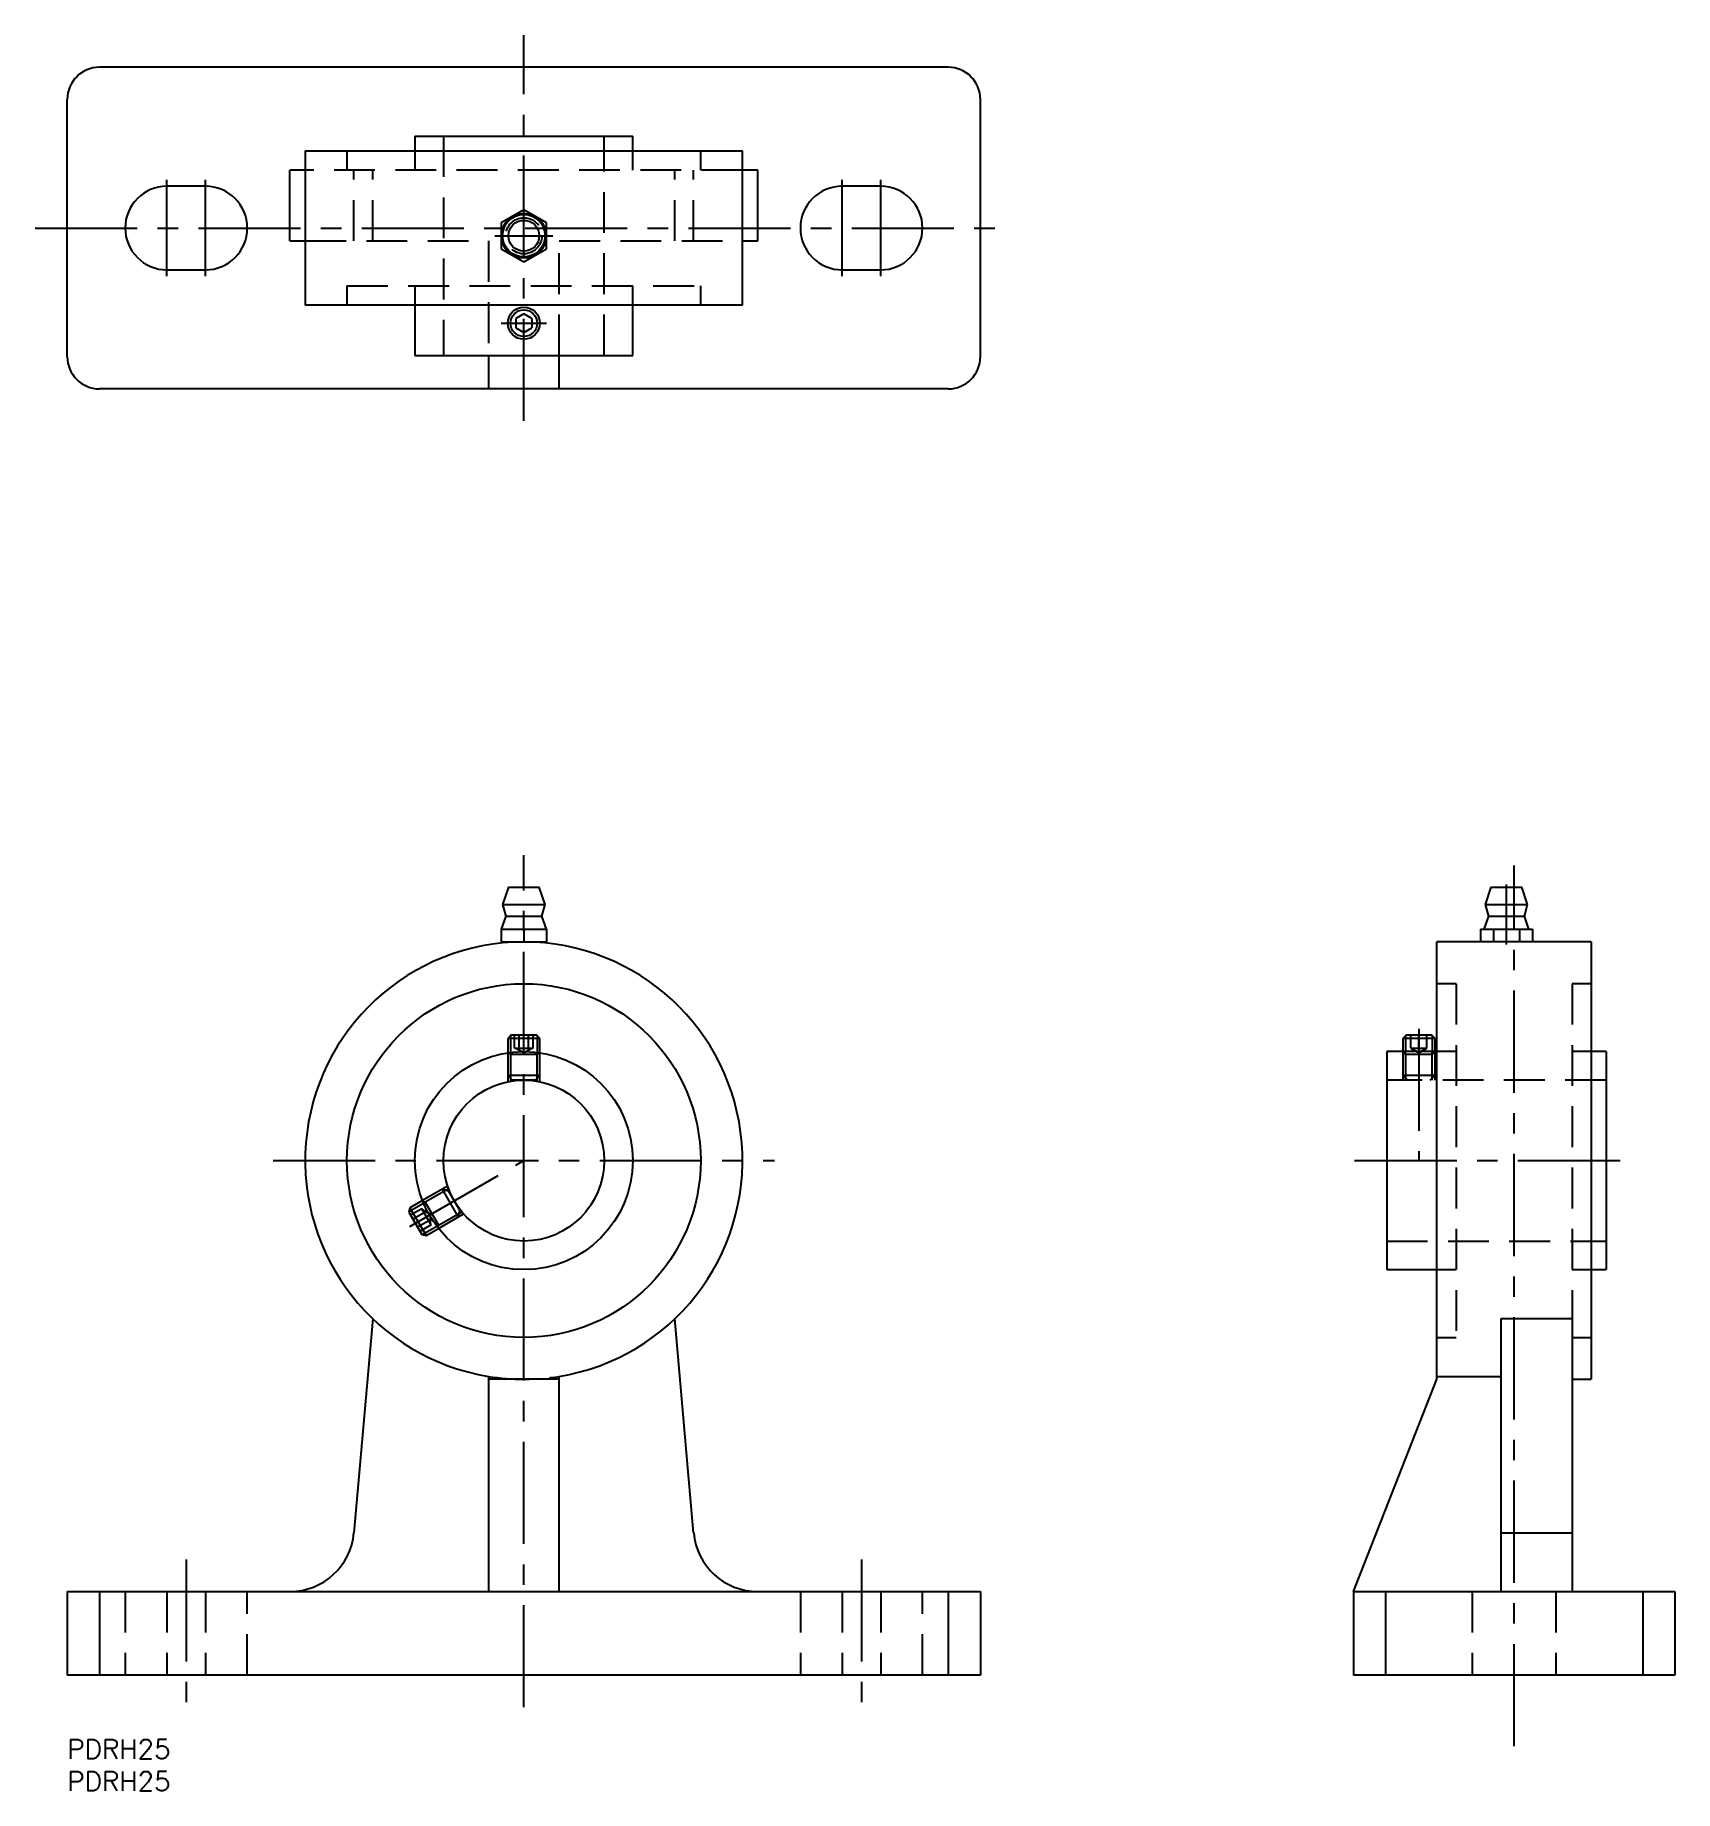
# Model space of a CAD drawing. Extents: x -5 to 250, y -8 to 265.
import ezdxf

# ---------------------------------------------------------------- set-up
doc = ezdxf.new("R2010")
doc.units = 0
doc.header["$LTSCALE"] = 0.5
doc.linetypes.add('CENTER', pattern=[50.8, 31.75, -6.35, 6.35, -6.35])
doc.linetypes.add('DASHED', pattern=[19.05, 12.7, -6.35])
for name, color, linetype in [('MSM_CENTER', 1, 'CENTER'), ('MSM_CONTINUOUS', 7, 'CONTINUOUS'), ('MSM_DASHED', 4, 'DASHED'), ('MSM_NARROW', 5, 'CONTINUOUS'), ('MSM_PART_NUMBER', 7, 'CONTINUOUS')]:
    doc.layers.add(name, color=color, linetype=linetype)
doc.styles.get("Standard").update_dxf_attribs({"font": 'txt.shx', "height": 3, "bigfont": 'bigfont.shx'})

msp = doc.modelspace()

# ---------------------------------------------------------------- linework, layer by layer
at = {"layer": 'MSM_CENTER'}
for p, q in [((71, 205), (71, 265)), ((15.5, 227.5), (15.5, 242.5)), ((21.5, 227.5), (21.5, 242.5)), ((120.5, 227.5), (120.5, 242.5)), ((126.5, 227.5), (126.5, 242.5)), ((-5, 235), (147, 235)), ((66.5, 233.8), (75.5, 233.8)), ((67.5, 220.2), (74.5, 220.2)), ((71, 5), (71, 137.5)), ((225, -1.04), (225, 135.87)), ((223.8, 123.58), (223.8, 132.93)), ((210.2, 110.5), (210.2, 90)), ((32, 90), (110, 90)), ((53.25, 79.75), (71, 90)), ((200.2, 90), (244.3, 90)), ((18.5, 28), (18.5, 5)), ((123.5, 28), (123.5, 5))]:
    msp.add_line(p, q, dxfattribs=at)
at = {"layer": 'MSM_CONTINUOUS'}
for p, q in [((137, 260), (5, 260)), ((0, 215), (0, 255)), ((142, 215), (142, 255)), ((54.05, 249.3), (87.95, 249.3)), ((54.05, 249.3), (54.05, 247)), ((87.95, 247), (87.95, 249.3)), ((37, 247), (105, 247)), ((37, 247), (37, 223)), ((105, 223), (105, 247)), ((37, 244), (34.62, 244)), ((107.38, 244), (105, 244)), ((21.5, 241.5), (15.5, 241.5)), ((126.5, 241.5), (120.5, 241.5)), ((71, 237.84), (67.5, 235.82)), ((74.5, 235.82), (71, 237.84)), ((67.5, 235.82), (67.5, 231.78)), ((74.5, 231.78), (74.5, 235.82)), ((34.62, 233), (37, 233)), ((105, 233), (107.38, 233)), ((67.5, 231.78), (71, 229.76)), ((71, 229.76), (74.5, 231.78)), ((15.5, 228.5), (21.5, 228.5)), ((120.5, 228.5), (126.5, 228.5)), ((105, 223), (37, 223)), ((54.05, 223), (54.05, 215.2)), ((71, 221.64), (69.75, 220.92)), ((72.25, 220.92), (71, 221.64)), ((87.95, 215.2), (87.95, 223)), ((69.75, 220.92), (69.75, 219.48)), ((69.75, 219.48), (71, 218.76)), ((71, 218.76), (72.25, 219.48)), ((72.25, 220.92), (72.25, 219.48)), ((54.05, 215.2), (87.95, 215.2)), ((65.5, 215.2), (65.5, 210)), ((76.5, 210), (76.5, 215.2)), ((137, 210), (5, 210)), ((68.6, 132.5), (67.7, 129.8)), ((68.6, 132.5), (73.4, 132.5)), ((74.3, 129.8), (73.4, 132.5)), ((221.4, 132.5), (220.5, 129.8)), ((221.4, 132.5), (226.2, 132.5)), ((227.1, 129.8), (226.2, 132.5)), ((67.7, 129.8), (68.2, 128)), ((67.7, 129.8), (74.3, 129.8)), ((73.8, 128), (74.3, 129.8)), ((220.5, 129.8), (221, 128)), ((220.5, 129.8), (227.1, 129.8)), ((226.6, 128), (227.1, 129.8)), ((68.2, 128), (67.5, 126)), ((67.5, 126), (74.5, 126)), ((67.5, 126), (67.5, 124)), ((68.2, 128), (73.8, 128)), ((71, 126), (71, 124)), ((74.5, 126), (73.8, 128)), ((74.5, 126), (74.5, 124)), ((219.76, 126), (227.84, 126)), ((219.76, 126), (219.76, 124)), ((221, 128), (220.3, 126)), ((221, 128), (226.6, 128)), ((221.78, 126), (221.78, 124)), ((225.82, 126), (225.82, 124)), ((227.3, 126), (226.6, 128)), ((227.84, 126), (227.84, 124)), ((67.5, 124), (74.5, 124)), ((213, 56), (213, 124)), ((237, 124), (213, 124)), ((237, 124), (237, 56)), ((68.99, 109.5), (68.5, 109.01)), ((73.01, 109.5), (68.99, 109.5)), ((73.5, 109.01), (73.01, 109.5)), ((208.19, 109.5), (207.7, 109.01)), ((212.21, 109.5), (208.19, 109.5)), ((212.7, 109.01), (212.21, 109.5)), ((68.5, 109.01), (68.5, 106.76)), ((73.5, 109.01), (68.5, 109.01)), ((73.5, 106.76), (73.5, 109.01)), ((213, 106.95), (205.2, 106.95)), ((205.2, 106.95), (205.2, 73.05)), ((207.7, 109.01), (207.7, 106.95)), ((212.7, 109.01), (207.7, 109.01)), ((212.7, 106.95), (212.7, 109.01)), ((239.3, 106.95), (237, 106.95)), ((239.3, 106.95), (239.3, 73.05)), ((53.29, 82.66), (53.11, 81.99)), ((53.11, 81.99), (55.12, 78.51)), ((55.23, 83.78), (53.29, 82.66)), ((53.29, 82.66), (55.79, 78.33)), ((55.79, 78.33), (57.73, 79.45)), ((55.12, 78.51), (55.79, 78.33)), ((205.2, 73.05), (213, 73.05)), ((237, 73.05), (239.3, 73.05)), ((47.5, 65.43), (44.59, 32.13)), ((97.41, 32.13), (94.5, 65.43)), ((223, 23), (223, 65.43)), ((223, 65.43), (234, 65.43)), ((234, 65.43), (234, 23)), ((65.5, 56.45), (65.5, 23)), ((76.5, 56), (65.5, 56)), ((76.5, 23), (76.5, 56.45)), ((200, 23), (213, 56)), ((213, 56.45), (223, 56.45)), ((234, 56), (237, 56)), ((0, 23), (142, 23)), ((0, 23), (0, 10)), ((142, 23), (142, 10)), ((200, 23), (200, 10)), ((200, 23), (250, 23)), ((250, 23), (250, 10)), ((142, 10), (0, 10)), ((250, 10), (200, 10))]:
    msp.add_line(p, q, dxfattribs=at)
for centre, radius in [((71, 233.8), 3.5), ((71, 233.8), 3.3), ((71, 233.8), 2.4), ((71, 220.2), 2.5), ((71, 90), 27.5), ((71, 90), 16.95), ((71, 90), 12.5)]:
    msp.add_circle(centre, radius, dxfattribs=at)
for centre, radius, start, end in [((5, 255), 5, 90, 180), ((137, 255), 5, 0, 90), ((15.5, 235), 6.5, 90, 270), ((21.5, 235), 6.5, 270, 90), ((120.5, 235), 6.5, 90, 270), ((126.5, 235), 6.5, 270, 90), ((5, 215), 5, 180, 270), ((137, 215), 5, 270, 360), ((71, 90), 34, 279.3093, 260.6907), ((34.62, 33), 10, 270, 355), ((107.38, 33), 10, 185, 270)]:
    msp.add_arc(centre, radius, start, end, dxfattribs=at)
at = {"layer": 'MSM_DASHED'}
for p, q in [((58.5, 249.3), (58.5, 215.2)), ((83.5, 215.2), (83.5, 249.3)), ((43.5, 247), (43.5, 244)), ((54.05, 247), (54.05, 244)), ((87.95, 244), (87.95, 247)), ((98.5, 244), (98.5, 247)), ((105, 244), (37, 244)), ((44.59, 233), (44.59, 244)), ((47.5, 233), (47.5, 244)), ((94.5, 233), (94.5, 244)), ((97.41, 233), (97.41, 244)), ((37, 233), (65.5, 233)), ((65.5, 233), (65.5, 215.2)), ((76.5, 215.2), (76.5, 233)), ((76.5, 233), (105, 233)), ((43.5, 226), (98.5, 226)), ((43.5, 226), (43.5, 223)), ((54.05, 226), (54.05, 223)), ((87.95, 223), (87.95, 226)), ((98.5, 223), (98.5, 226)), ((216, 117.5), (213, 117.5)), ((216, 117.5), (216, 62.5)), ((237, 117.5), (234, 117.5)), ((234, 117.5), (234, 65.43)), ((69.56, 107.5), (69.56, 109.5)), ((70.28, 107.5), (70.28, 109.5)), ((71.72, 107.5), (71.72, 109.5)), ((72.44, 107.5), (72.44, 109.5)), ((208.95, 107.5), (208.95, 109.5)), ((210.2, 107.5), (210.2, 109.5)), ((211.45, 107.5), (211.45, 109.5)), ((68.5, 106.76), (68.5, 102.25)), ((68.67, 106.78), (68.93, 106.52)), ((68.93, 106.82), (68.93, 102.33)), ((73.07, 106.52), (68.93, 106.52)), ((69.56, 107.5), (72.44, 107.5)), ((69.75, 107.5), (71, 106.78)), ((71, 106.78), (72.25, 107.5)), ((73.07, 102.33), (73.07, 106.82)), ((73.07, 106.52), (73.33, 106.78)), ((73.5, 102.25), (73.5, 106.76)), ((207.7, 106.95), (207.7, 102.5)), ((207.7, 106.95), (208.13, 106.52)), ((207.71, 106.95), (207.7, 106.95)), ((208.13, 106.52), (208.13, 106.95)), ((208.13, 106.52), (208.13, 102.5)), ((212.27, 106.52), (208.13, 106.52)), ((208.95, 107.5), (211.45, 107.5)), ((208.95, 107.5), (210.2, 106.78)), ((210.2, 106.78), (211.45, 107.5)), ((212.27, 106.52), (212.7, 106.95)), ((212.27, 106.52), (212.27, 106.95)), ((212.27, 102.5), (212.27, 106.52)), ((212.7, 106.95), (212.69, 106.95)), ((212.7, 102.5), (212.7, 106.95)), ((216, 106.95), (213, 106.95)), ((237, 106.95), (234, 106.95)), ((73.5, 103.25), (68.5, 103.25)), ((68.5, 103.25), (69.25, 102.5)), ((72.75, 102.5), (69.25, 102.5)), ((72.75, 102.5), (73.5, 103.25)), ((239.3, 102.5), (205.2, 102.5)), ((212.7, 103.25), (207.7, 103.25)), ((207.7, 103.25), (208.45, 102.5)), ((211.95, 102.5), (212.7, 103.25)), ((59.14, 86.04), (55.23, 83.78)), ((59.29, 85.63), (55.4, 83.38)), ((58.28, 85.54), (60.78, 81.21)), ((59.3, 85.27), (58.28, 85.54)), ((59.3, 85.27), (61.05, 82.23)), ((55.12, 82.5), (53.39, 81.5)), ((56.57, 80), (55.12, 82.5)), ((56.47, 81.61), (55.22, 82.33)), ((55.66, 83.53), (55.3, 83.63)), ((55.66, 83.53), (57.73, 79.95)), ((57.46, 79.8), (61.36, 82.05)), ((60.78, 81.21), (61.05, 82.23)), ((55.48, 81.88), (53.75, 80.88)), ((56.21, 80.63), (54.47, 79.63)), ((56.57, 80), (54.83, 79)), ((56.47, 80.17), (56.47, 81.61)), ((57.63, 79.59), (57.73, 79.95)), ((57.73, 79.45), (61.64, 81.71)), ((205.2, 77.5), (239.3, 77.5)), ((213, 73.05), (216, 73.05)), ((234, 73.05), (237, 73.05)), ((213, 62.5), (216, 62.5)), ((234, 62.5), (237, 62.5)), ((9, 23), (9, 10)), ((15.5, 23), (15.5, 10)), ((21.5, 23), (21.5, 10)), ((28, 10), (28, 23)), ((114, 23), (114, 10)), ((120.5, 23), (120.5, 10)), ((126.5, 23), (126.5, 10)), ((133, 10), (133, 23)), ((218.5, 23), (218.5, 10)), ((231.5, 23), (231.5, 10))]:
    msp.add_line(p, q, dxfattribs=at)
msp.add_circle((71, 233.8), 2.8, dxfattribs=at)
msp.add_arc((71, 90), 34, 260.6907, 279.3093, dxfattribs=at)
at = {"layer": 'MSM_NARROW'}
for p, q in [((34.62, 233), (34.62, 244)), ((107.38, 233), (107.38, 244)), ((68.93, 109.44), (68.93, 106.82)), ((73.07, 109.44), (73.07, 106.82)), ((208.13, 109.44), (208.13, 106.95)), ((212.27, 109.44), (212.27, 106.95)), ((53.13, 82.07), (55.4, 83.38)), ((55.2, 78.49), (57.46, 79.8)), ((223, 32.13), (234, 32.13)), ((5, 23), (5, 10)), ((137, 23), (137, 10)), ((205, 23), (205, 10)), ((245, 23), (245, 10))]:
    msp.add_line(p, q, dxfattribs=at)
msp.add_circle((71, 220.2), 2.07, dxfattribs=at)

# ---------------------------------------------------------------- texts
at = {"layer": 'MSM_PART_NUMBER'}
for p in [(0, -3), (0, -8)]:
    msp.add_text('PDRH25', height=3, dxfattribs=at).set_placement(p)

doc.saveas('drawing.dxf')
